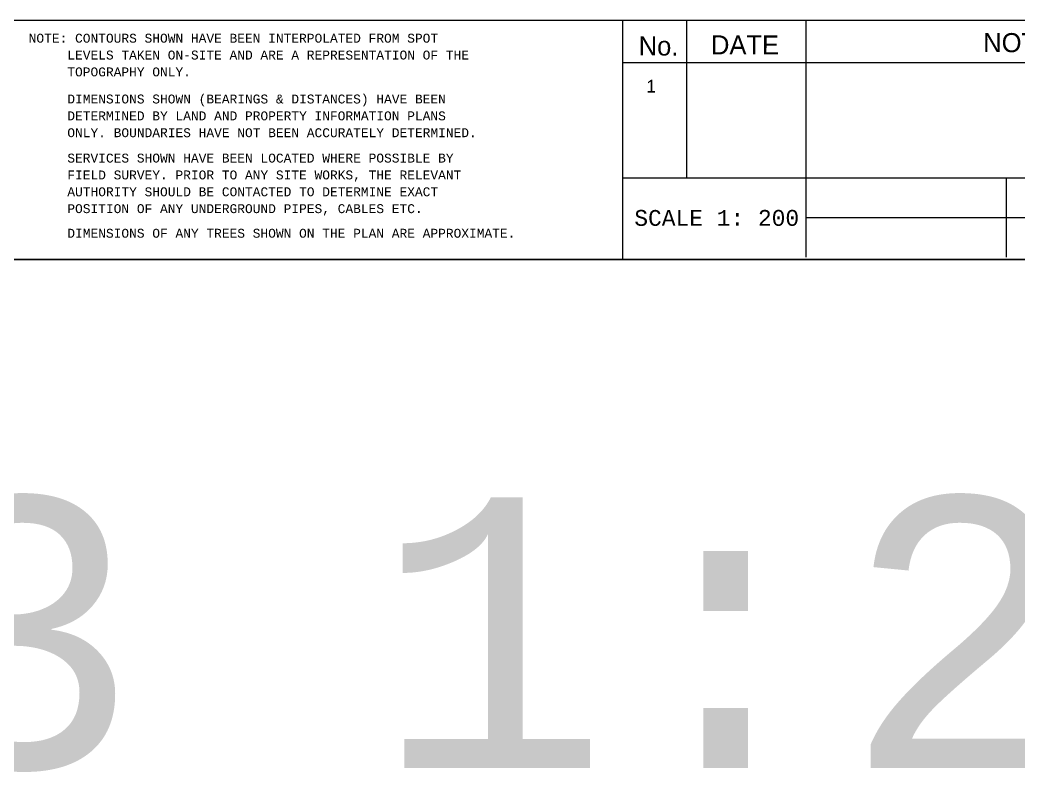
# Model space of a CAD drawing. Extents: x 473 to 674, y 500 to 672.
# Drawn here: x 594.94 to 625.19, y 600.39 to 623.14 of the extents above; entities that cross this region are included whole.
import ezdxf
from ezdxf.enums import TextEntityAlignment as Align

# ---------------------------------------------------------------- set-up
doc = ezdxf.new("R2010")
doc.units = 0
doc.layers.add('11', color=7, linetype='CONTINUOUS')
doc.styles.add('MONOTXT', font='MONOTXT', dxfattribs={"height": 0.2})
doc.styles.add('ROMANC', font='ROMANC', dxfattribs={"height": 0.2})
doc.styles.add('txt', font='TXT', dxfattribs={"height": 0.2})

# ---------------------------------------------------------------- blocks, each defined once
blk = doc.blocks.new('CONTNO')
at = {"layer": '11', "color": 2, "linetype": 'CONTINUOUS', "style": 'MONOTXT'}
for s, p in [('NOTE: CONTOURS SHOWN HAVE BEEN INTERPOLATED FROM SPOT', (0, 0)), ('     LEVELS TAKEN ON-SITE AND ARE A REPRESENTATION OF THE', (0, -0.85)), ('     TOPOGRAPHY ONLY.', (0, -1.7)), ('     DIMENSIONS SHOWN (BEARINGS & DISTANCES) HAVE BEEN', (0, -3.067)), ('     DETERMINED BY LAND AND PROPERTY INFORMATION PLANS', (0, -3.917)), ('     ONLY. BOUNDARIES HAVE NOT BEEN ACCURATELY DETERMINED.', (0, -4.767)), ('     SERVICES SHOWN HAVE BEEN LOCATED WHERE POSSIBLE BY', (0, -6.047)), ('     FIELD SURVEY. PRIOR TO ANY SITE WORKS, THE RELEVANT', (0, -6.897)), ('     AUTHORITY SHOULD BE CONTACTED TO DETERMINE EXACT', (0, -7.747)), ('     POSITION OF ANY UNDERGROUND PIPES, CABLES ETC.', (0, -8.597)), ('     DIMENSIONS OF ANY TREES SHOWN ON THE PLAN ARE APPROXIMATE.', (0, -9.838))]:
    blk.add_text(s, height=0.45, dxfattribs=at).set_placement(p, align=Align.MIDDLE_LEFT)
blk = doc.blocks.new('*O8')
at = {"layer": '11', "color": 6, "linetype": 'CONTINUOUS'}
for p, q in [((-38.999, -10.994), (38.95, -10.994)), ((-4.893, -10.994), (-4.893, -18.243)), ((-2.96, -10.993), (-2.96, -15.772)), ((0.652, -10.993), (0.652, -16.326)), ((-4.88, -12.28), (19.832, -12.28)), ((-4.893, -15.772), (19.832, -15.772)), ((0.665, -18.168), (0.665, -15.772)), ((6.724, -18.168), (6.724, -15.772)), ((0.665, -16.969), (8.5, -16.969)), ((-39, -18.243), (38.95, -18.243)), ((1.253, -18.242), (17.756, -18.242))]:
    blk.add_line(p, q, dxfattribs=at)
at = {"layer": '11', "color": 1, "linetype": 'CONTINUOUS'}
blk.add_line((38.95, -18.243), (-39.003, -18.243), dxfattribs=at)
at = {"layer": '11', "color": 2, "linetype": 'CONTINUOUS', "xscale": 0.600001, "yscale": 0.600001}
blk.add_blockref('CONTNO', (-22.856, -11.544), dxfattribs=at)
at = {"layer": '11', "color": 6, "linetype": 'CONTINUOUS', "style": 'txt'}
for s, p in [('No.', (-4.404, -11.778)), ('DATE', (-2.216, -11.745)), ('NOTATION/AMENDMENT', (6.02, -11.677))]:
    blk.add_text(s, height=0.577, rotation=359.9168, dxfattribs=at).set_placement(p, align=Align.MIDDLE_LEFT)
at = {"layer": '11', "color": 7, "linetype": 'CONTINUOUS', "style": 'txt'}
blk.add_text('1  ', height=0.383, dxfattribs=at).set_placement((-4.167, -12.995), align=Align.MIDDLE_LEFT)
at = {"layer": '11', "color": 1, "linetype": 'CONTINUOUS', "style": 'MONOTXT'}
blk.add_text('SCALE 1: 200', height=0.48, dxfattribs=at).set_placement((-4.536, -16.982), align=Align.MIDDLE_LEFT)
at = {"layer": '11', "color": 4, "linetype": 'CONTINUOUS', "style": 'MONOTXT'}
blk.add_text('A3 1:200', height=8.192, dxfattribs=at).set_placement((-5.31, -29.53), align=Align.MIDDLE)
at = {"layer": '11', "color": 1, "linetype": 'CONTINUOUS', "style": 'MONOTXT'}
blk.add_attdef('TAG00', text='', height=0.4, dxfattribs=at).set_placement((0, 0), align=Align.TOP_CENTER)
at = {"layer": '11', "color": 4, "linetype": 'CONTINUOUS', "style": 'MONOTXT', "width": 0.799582}
for tag in ['TAG10', 'TAG20', 'TAG30', 'TAG50', 'TAG60']:
    blk.add_attdef(tag, text='', height=0.479, dxfattribs=at).set_placement((0, 0), align=Align.MIDDLE_LEFT)
at = {"layer": '11', "color": 4, "linetype": 'CONTINUOUS', "style": 'ROMANC'}
for tag, height in [('TAG40', 0.48), ('TAG70', 0.56)]:
    blk.add_attdef(tag, text='', height=height, dxfattribs=at).set_placement((0, 0), align=Align.MIDDLE_LEFT)

msp = doc.modelspace()

# ---------------------------------------------------------------- block references
at = {"layer": '11', "color": 30, "linetype": 'CONTINUOUS'}
ref = msp.add_blockref('*O8', (618.055, 634.138), dxfattribs=at)
ref.add_attrib('TAG100', '1  ', dxfattribs={"color": 7, "linetype": 'CONTINUOUS', "height": 0.383, "style": 'txt'}).set_placement((613.888, 621.142), align=Align.MIDDLE_LEFT)

doc.saveas('drawing.dxf')
